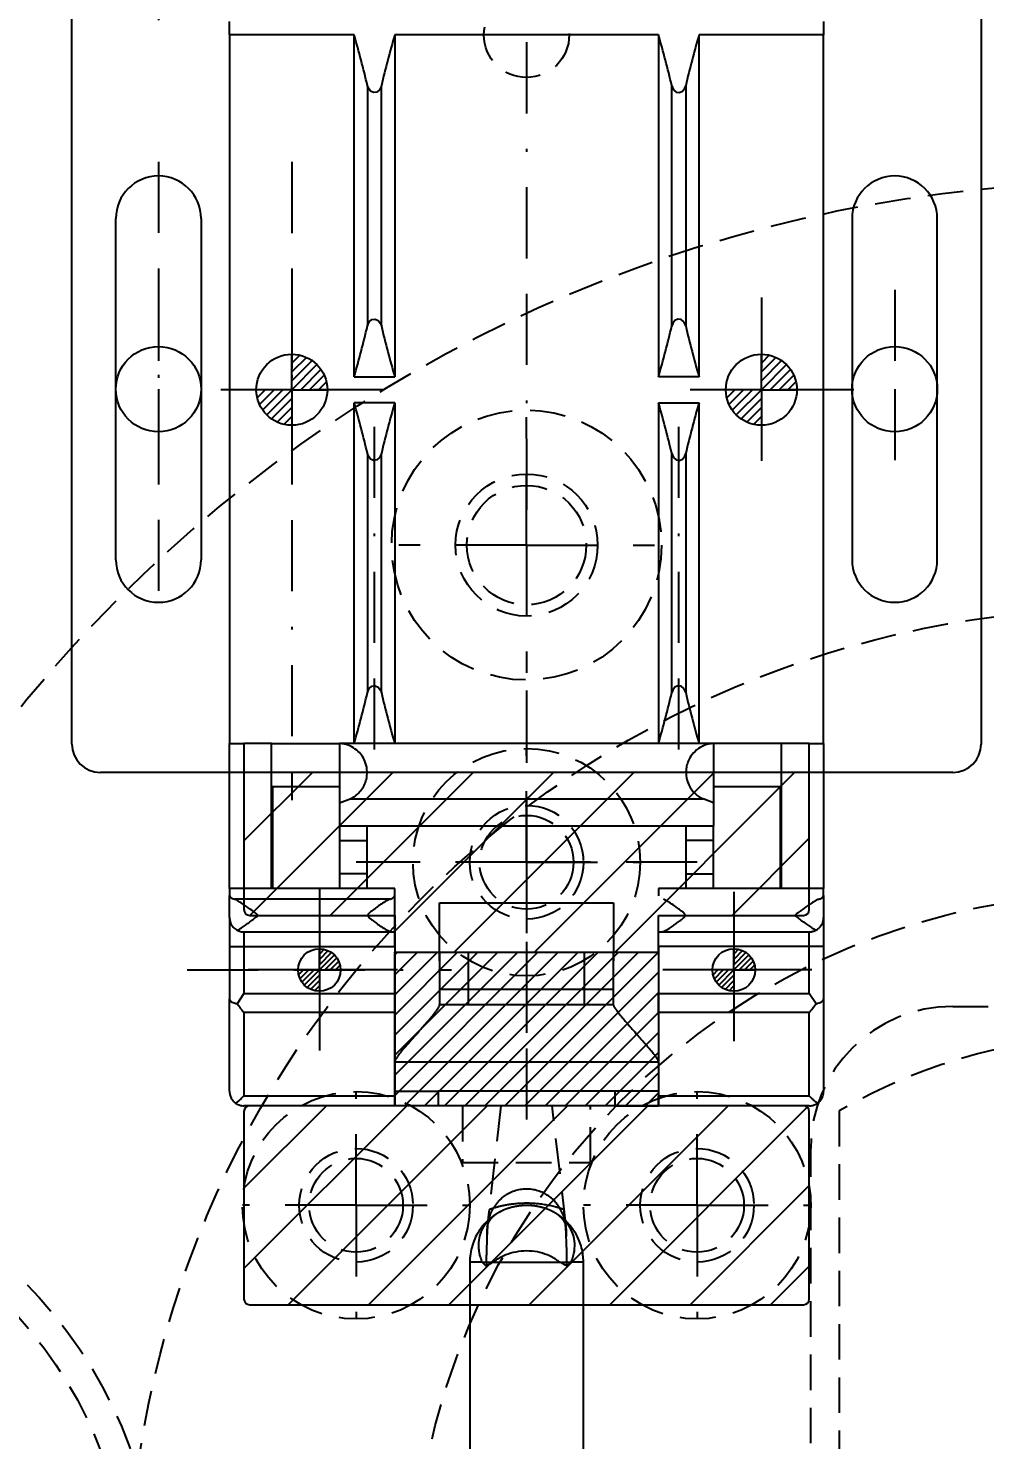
# Model space of a CAD drawing. Extents: x -430 to 437, y -440 to 538.
# Drawn here: x 177.79 to 211.46, y -184.85 to -135.19 of the extents above; entities that cross this region are included whole.
import ezdxf

# ---------------------------------------------------------------- set-up
doc = ezdxf.new("R2010")
doc.units = 0
doc.linetypes.add('BORDER', pattern=[8.75, 2.5, -1.25, 2.5, -1.25, 0, -1.25])
doc.linetypes.add('HIDDEN', pattern=[1.875, 1.25, -0.625])
for name, color, linetype in [('1', 7, 'CONTINUOUS'), ('100', 7, 'CONTINUOUS'), ('2', 7, 'CONTINUOUS')]:
    doc.layers.add(name, color=color, linetype=linetype)
doc.styles.add('EXCESS_STANDARD', font='txt', dxfattribs={"height": 0.2, "bigfont": 'BIGFONT'})
doc.dimstyles.new('ISO-25', dxfattribs={"dimtxt": 4, "dimasz": 2.4, "dimexe": 0.18, "dimexo": 0.3, "dimgap": 0.2, "dimtad": 1, "dimtih": 1, "dimtoh": 1, "dimzin": 12, "dimcen": 0.09, "dimazin": 3, "dimtfac": 0.5, "dimtofl": 0, "dimtmove": 0, "dimatfit": 3})

# ---------------------------------------------------------------- blocks, each defined once
blk = doc.blocks.new('*D45')
at = {"layer": '1', "color": 50, "linetype": 'CONTINUOUS'}
for p, q in [((45.472, -28.002), (46.072, -25.602)), ((181.032, -25.602), (45.572, -25.602)), ((46.072, -25.602), (46.672, -28.002)), ((46.072, -190.602), (46.072, -25.602)), ((46.072, -190.602), (45.472, -188.202)), ((46.672, -188.202), (46.072, -190.602)), ((64.032, -190.602), (45.572, -190.602))]:
    blk.add_line(p, q, dxfattribs=at)
at = {"layer": '1', "color": 7, "linetype": 'CONTINUOUS', "style": 'EXCESS_STANDARD', "width": 0.8}
blk.add_text('165', height=4, rotation=90, dxfattribs=at).set_placement((45.872, -112.902))

msp = doc.modelspace()

# ---------------------------------------------------------------- linework, layer by layer
at = {"layer": '1', "color": 71, "linetype": 'CONTINUOUS'}
for p, q in [((179.3318, -160.3718), (179.3318, -107.0058)), ((211.3318, -107.0058), (211.3318, -160.3718)), ((210.3318, -161.3718), (180.3318, -161.3718))]:
    msp.add_line(p, q, dxfattribs=at)
at = {"layer": '1', "color": 141, "linetype": 'BORDER'}
for p, q in [((195.3318, -131.9338), (195.3318, -174.5918)), ((182.3768, -132.4038), (182.3768, -135.9038)), ((182.3768, -139.8867), (182.3768, -155.8867)), ((187.0698, -139.8933), (187.0698, -162.3511)), ((182.3768, -144.3867), (182.3768, -147.8867)), ((208.2868, -144.3867), (208.2868, -147.8867)), ((187.0698, -144.6578), (187.0698, -147.9078)), ((203.5938, -144.6578), (203.5938, -147.9078)), ((182.3768, -147.8867), (182.3768, -151.3867)), ((187.0698, -147.9078), (183.8198, -147.9078)), ((190.3198, -147.9078), (187.0698, -147.9078)), ((187.0698, -147.9078), (187.0698, -151.1578)), ((203.5938, -147.9078), (200.3438, -147.9078)), ((206.8438, -147.9078), (203.5938, -147.9078)), ((203.5938, -147.9078), (203.5938, -151.1578)), ((208.2868, -147.8867), (208.2868, -151.3867)), ((195.3318, -158.5325), (195.3318, -164.5325)), ((195.3318, -164.5325), (189.3318, -164.5325)), ((201.3318, -164.5325), (195.3318, -164.5325)), ((195.3318, -164.5325), (195.3318, -170.5325)), ((188.0388, -165.4918), (188.0388, -171.1545)), ((188.0388, -165.5732), (188.0388, -168.3232)), ((202.6248, -165.5732), (202.6248, -168.3232)), ((183.3868, -168.3232), (192.6908, -168.3232)), ((188.0388, -168.3232), (185.2888, -168.3232)), ((190.7888, -168.3232), (188.0388, -168.3232)), ((188.0388, -168.3232), (188.0388, -171.0732)), ((202.6248, -168.3232), (199.8748, -168.3232)), ((205.3748, -168.3232), (202.6248, -168.3232)), ((202.6248, -168.3232), (202.6248, -171.0732))]:
    msp.add_line(p, q, dxfattribs=at)
at = {"layer": '1', "color": 7, "linetype": 'CONTINUOUS'}
for p, q in [((184.8768, -135.4215), (184.8768, -134.9538)), ((205.7868, -134.9538), (205.7868, -135.4215)), ((189.2628, -135.4215), (184.8768, -135.4215)), ((184.8768, -135.4215), (184.8768, -160.3518)), ((199.9728, -135.4215), (190.6908, -135.4215)), ((205.7868, -135.4215), (201.4008, -135.4215)), ((205.7868, -160.3518), (205.7868, -135.4215)), ((184.8768, -165.4518), (184.8768, -160.3518)), ((184.8768, -160.3518), (185.3868, -160.3518)), ((185.3868, -160.3518), (185.3868, -165.4518)), ((186.3558, -160.3518), (185.3868, -160.3518)), ((186.3558, -165.4518), (186.3558, -160.3518)), ((186.3558, -160.3524), (188.7528, -160.3524)), ((201.9108, -160.3518), (188.7528, -160.3518)), ((188.7528, -160.3531), (188.7528, -162.4473)), ((204.3078, -160.3524), (201.9108, -160.3524)), ((201.9108, -160.3531), (201.9108, -162.4473)), ((204.3078, -165.4518), (204.3078, -160.3518)), ((205.2768, -160.3518), (204.3078, -160.3518)), ((205.2768, -165.4518), (205.2768, -160.3518)), ((205.2768, -160.3518), (205.7868, -160.3518)), ((205.7868, -160.3518), (205.7868, -165.4518)), ((188.7528, -161.8818), (186.3558, -161.8818)), ((186.4068, -165.4518), (186.4068, -161.8818)), ((204.3078, -161.8818), (201.9108, -161.8818)), ((204.2568, -161.8818), (204.2568, -165.4518)), ((188.7528, -162.4473), (189.1215, -162.3015)), ((189.1215, -162.3015), (201.5421, -162.3015)), ((201.9108, -162.4473), (201.5421, -162.3015)), ((188.7528, -162.4473), (188.7528, -163.2588)), ((201.9108, -162.4473), (201.9108, -163.2588)), ((201.9108, -163.2588), (188.7528, -163.2588)), ((188.7528, -163.2588), (188.7528, -165.4518)), ((189.7218, -165.4518), (189.7218, -163.2588)), ((200.9418, -163.2588), (200.9418, -165.4518)), ((201.9108, -165.4518), (201.9108, -163.2588)), ((185.3868, -165.4518), (184.8768, -165.4518)), ((184.8768, -165.4518), (184.8768, -165.697)), ((184.8768, -166.4718), (184.8768, -165.697)), ((190.5159, -165.8351), (185.054, -165.8351)), ((190.6908, -165.4518), (185.3868, -165.4518)), ((190.6908, -165.7085), (190.6908, -165.4518)), ((190.6908, -166.9818), (190.6908, -165.7085)), ((205.2768, -165.4518), (199.9728, -165.4518)), ((199.9728, -165.4518), (199.9728, -165.7085)), ((205.7868, -165.4518), (205.2768, -165.4518)), ((205.7868, -165.697), (205.7868, -165.4518)), ((205.7868, -165.697), (205.7868, -166.4718)), ((192.2718, -168.0018), (192.2718, -165.9618)), ((192.2718, -165.9618), (198.3918, -165.9618)), ((198.3918, -165.9618), (198.3918, -168.0018)), ((184.8768, -166.4718), (184.8768, -167.4918)), ((205.7868, -166.4718), (205.7868, -167.4918)), ((185.3868, -166.9818), (190.5936, -166.9818)), ((185.3868, -166.9818), (185.3868, -167.4918)), ((190.5936, -166.9818), (190.6908, -166.9818)), ((190.6908, -167.4918), (190.6908, -166.9818)), ((199.9728, -167.4918), (199.9728, -166.9818)), ((199.9728, -166.9818), (200.07, -166.9818)), ((200.07, -166.9818), (205.2768, -166.9818)), ((205.2768, -167.4918), (205.2768, -166.9818)), ((184.8768, -167.4918), (185.3868, -167.4918)), ((184.8768, -167.4918), (184.8768, -169.3432)), ((185.3868, -167.4918), (190.6908, -167.4918)), ((185.3868, -167.4918), (185.3868, -169.1545)), ((190.6908, -167.4918), (190.6908, -169.1545)), ((205.2768, -167.4918), (199.9728, -167.4918)), ((199.9728, -167.4918), (199.9728, -169.1545)), ((205.7868, -167.4918), (205.2768, -167.4918)), ((205.2768, -169.1545), (205.2768, -167.4918)), ((205.7868, -167.4918), (205.7868, -169.3432)), ((192.2718, -168.0018), (192.2718, -169.5318)), ((193.2918, -169.5318), (193.2918, -168.0018)), ((197.3718, -169.5318), (197.3718, -168.0018)), ((198.3918, -169.5318), (198.3918, -168.0018)), ((184.8768, -172.5918), (184.8768, -169.3432)), ((185.3868, -169.1545), (185.1406, -169.5084)), ((185.3868, -169.1545), (190.6908, -169.1545)), ((190.6908, -169.1545), (190.6908, -169.8183)), ((199.9728, -169.8183), (199.9728, -169.1545)), ((199.9728, -169.1545), (205.2768, -169.1545)), ((205.523, -169.5084), (205.2768, -169.1545)), ((205.7868, -169.3432), (205.7868, -172.5918)), ((190.6908, -169.8183), (185.3868, -169.8183)), ((185.3868, -169.8183), (185.3868, -172.7456)), ((190.6908, -169.8183), (190.6908, -172.7456)), ((192.2718, -169.5318), (193.2918, -169.5318)), ((192.2718, -169.5523), (192.2718, -169.5318)), ((192.2722, -169.5579), (192.2718, -169.5523)), ((193.2918, -169.5318), (197.3718, -169.5318)), ((197.3718, -169.5318), (198.3918, -169.5318)), ((198.3918, -169.5642), (198.3918, -169.5318)), ((205.2768, -169.8183), (199.9728, -169.8183)), ((199.9728, -169.8183), (199.9728, -172.7456)), ((205.2768, -172.7456), (205.2768, -169.8183)), ((199.9728, -171.5718), (190.6908, -171.5718)), ((185.3868, -172.7456), (190.6908, -172.7456)), ((190.6908, -172.5918), (192.2208, -172.5918)), ((190.6908, -172.7456), (190.6908, -173.1018)), ((192.2208, -172.5918), (192.2208, -173.1018)), ((198.4428, -172.5918), (192.2208, -172.5918)), ((199.9728, -172.5918), (198.4428, -172.5918)), ((198.4428, -172.5918), (198.4428, -173.1018)), ((199.9728, -173.1018), (199.9728, -172.7456)), ((199.9728, -172.7456), (205.2768, -172.7456)), ((190.6908, -173.1018), (185.3868, -173.1018)), ((192.2208, -173.1018), (190.6908, -173.1018)), ((198.4428, -173.1018), (199.9728, -173.1018)), ((205.2768, -173.1018), (199.9728, -173.1018)), ((193.7663, -178.6018), (193.3318, -178.6018)), ((193.3318, -178.6018), (193.3318, -188.6018)), ((194.1755, -178.6018), (196.4881, -178.6018)), ((197.3318, -178.6018), (196.8973, -178.6018)), ((197.3318, -188.6018), (197.3318, -178.6018))]:
    msp.add_line(p, q, dxfattribs=at)
at = {"layer": '1', "color": 254, "linetype": 'CONTINUOUS'}
for p, q in [((180.8768, -153.8867), (180.8768, -141.8867)), ((183.8768, -141.8867), (183.8768, -153.8867)), ((206.7868, -141.8867), (206.7868, -153.8867)), ((209.7868, -153.8867), (209.7868, -141.8867))]:
    msp.add_line(p, q, dxfattribs=at)
at = {"layer": '1', "color": 121, "linetype": 'CONTINUOUS'}
for p, q in [((187.0698, -147.9078), (187.0698, -146.6578)), ((187.3504, -146.6897), (187.0698, -146.9703)), ((187.5841, -146.7685), (187.0698, -147.2828)), ((187.7835, -146.8816), (187.0698, -147.5953)), ((203.5938, -147.9078), (203.5938, -146.6578)), ((203.8744, -146.6897), (203.5938, -146.9703)), ((204.1081, -146.7685), (203.5938, -147.2828)), ((204.3075, -146.8816), (203.5938, -147.5953)), ((187.9537, -147.0239), (187.0698, -147.9078)), ((188.096, -147.1941), (187.3823, -147.9078)), ((188.2091, -147.3935), (187.6948, -147.9078)), ((204.4777, -147.0239), (203.5938, -147.9078)), ((204.62, -147.1941), (203.9063, -147.9078)), ((204.7331, -147.3935), (204.2188, -147.9078)), ((187.0698, -147.9078), (185.8198, -147.9078)), ((185.8517, -148.1884), (186.1323, -147.9078)), ((185.9305, -148.4221), (186.4448, -147.9078)), ((186.0436, -148.6215), (186.7573, -147.9078)), ((186.1859, -148.7917), (187.0698, -147.9078)), ((187.0698, -147.9078), (188.3198, -147.9078)), ((187.0698, -147.9078), (187.0698, -149.1578)), ((188.2879, -147.6272), (188.0073, -147.9078)), ((203.5938, -147.9078), (202.3438, -147.9078)), ((202.3757, -148.1884), (202.6563, -147.9078)), ((202.4545, -148.4221), (202.9688, -147.9078)), ((202.5676, -148.6215), (203.2813, -147.9078)), ((202.7099, -148.7917), (203.5938, -147.9078)), ((203.5938, -147.9078), (204.8438, -147.9078)), ((203.5938, -147.9078), (203.5938, -149.1578)), ((204.8119, -147.6272), (204.5313, -147.9078)), ((186.3561, -148.934), (187.0698, -148.2203)), ((202.8801, -148.934), (203.5938, -148.2203)), ((186.5555, -149.0471), (187.0698, -148.5328)), ((186.7892, -149.1259), (187.0698, -148.8453)), ((203.0795, -149.0471), (203.5938, -148.5328)), ((203.3132, -149.1259), (203.5938, -148.8453)), ((186.3558, -160.3518), (186.3558, -160.3524)), ((188.7528, -160.3524), (188.7528, -160.3531)), ((201.9108, -160.3524), (201.9108, -160.3518)), ((201.9108, -160.3531), (201.9108, -160.3531)), ((204.3078, -160.3518), (204.3078, -160.3524)), ((190.5159, -165.8351), (190.5159, -165.8351)), ((192.2718, -169.5523), (192.2718, -169.5523)), ((198.3918, -169.5642), (198.3918, -169.5642))]:
    msp.add_line(p, q, dxfattribs=at)
at = {"layer": '1', "color": 213, "linetype": 'CONTINUOUS'}
for p, q in [((189.2628, -147.4506), (190.6908, -147.4506)), ((201.4008, -147.4506), (199.9728, -147.4506)), ((190.6908, -148.3651), (189.2628, -148.3651)), ((199.9728, -148.3651), (201.4008, -148.3651))]:
    msp.add_line(p, q, dxfattribs=at)
at = {"layer": '1', "color": 30, "linetype": 'CONTINUOUS'}
for p, q in [((188.7528, -163.7688), (189.7218, -163.7688)), ((201.9108, -163.7688), (200.9418, -163.7688)), ((189.7218, -164.9418), (188.7528, -164.9418)), ((200.9418, -164.9418), (201.9108, -164.9418)), ((188.0388, -168.3232), (188.0388, -167.5732)), ((188.2072, -167.5923), (188.0388, -167.7607)), ((188.3474, -167.6396), (188.0388, -167.9482)), ((188.4671, -167.7074), (188.0388, -168.1357)), ((188.5692, -167.7928), (188.0388, -168.3232)), ((202.6248, -168.3232), (202.6248, -167.5732)), ((202.7932, -167.5923), (202.6248, -167.7607)), ((202.9334, -167.6396), (202.6248, -167.9482)), ((203.0531, -167.7074), (202.6248, -168.1357)), ((203.1552, -167.7928), (202.6248, -168.3232)), ((188.0388, -168.3232), (187.2888, -168.3232)), ((187.308, -168.4915), (187.4763, -168.3232)), ((187.3552, -168.6318), (187.6638, -168.3232)), ((187.4231, -168.7514), (187.8513, -168.3232)), ((187.5085, -168.8535), (188.0388, -168.3232)), ((188.0388, -168.3232), (188.7888, -168.3232)), ((188.0388, -168.3232), (188.0388, -169.0732)), ((188.6546, -167.8949), (188.2263, -168.3232)), ((188.7224, -168.0146), (188.4138, -168.3232)), ((188.7697, -168.1548), (188.6013, -168.3232)), ((202.6248, -168.3232), (201.8748, -168.3232)), ((201.894, -168.4915), (202.0623, -168.3232)), ((201.9412, -168.6318), (202.2498, -168.3232)), ((202.0091, -168.7514), (202.4373, -168.3232)), ((202.0945, -168.8535), (202.6248, -168.3232)), ((202.6248, -168.3232), (203.3748, -168.3232)), ((202.6248, -168.3232), (202.6248, -169.0732)), ((203.2406, -167.8949), (202.8123, -168.3232)), ((203.3084, -168.0146), (202.9998, -168.3232)), ((203.3557, -168.1548), (203.1873, -168.3232)), ((187.6106, -168.9389), (188.0388, -168.5107)), ((187.7302, -169.0068), (188.0388, -168.6982)), ((202.1966, -168.9389), (202.6248, -168.5107)), ((202.3162, -169.0068), (202.6248, -168.6982)), ((187.8705, -169.054), (188.0388, -168.8857)), ((202.4565, -169.054), (202.6248, -168.8857))]:
    msp.add_line(p, q, dxfattribs=at)
at = {"layer": '1', "color": 7, "linetype": 'HIDDEN'}
for p, q in [((210.3318, -169.6018), (222.3318, -169.6018)), ((194.4294, -173.1016), (193.9417, -177.3604)), ((196.7219, -177.3603), (196.2344, -173.103)), ((205.3318, -190.6018), (205.3318, -174.6018)), ((193.9685, -177.1947), (193.9421, -177.3574)), ((194.3938, -176.8358), (194.4045, -176.8301)), ((194.4106, -176.8267), (194.4009, -176.8317)), ((194.4045, -176.8301), (194.411, -176.8267)), ((196.2474, -176.8234), (196.2501, -176.8248)), ((196.2501, -176.8248), (196.2503, -176.8249)), ((196.2516, -176.8256), (196.2501, -176.8248)), ((196.2536, -176.8269), (196.2515, -176.8258)), ((196.2542, -176.827), (196.2516, -176.8256)), ((196.3161, -176.8608), (196.2536, -176.8269)), ((196.3167, -176.8611), (196.2542, -176.827)), ((193.9412, -177.3648), (193.9319, -177.4789)), ((193.9415, -177.3619), (193.9412, -177.3648)), ((193.9415, -177.362), (193.9421, -177.357)), ((193.9417, -177.3603), (193.9415, -177.3619)), ((193.9421, -177.3574), (193.9417, -177.3603)), ((193.9421, -177.357), (193.943, -177.3503)), ((196.7178, -177.3328), (196.7217, -177.3585)), ((196.7219, -177.3603), (196.7216, -177.3573)), ((196.7217, -177.3585), (196.722, -177.361)), ((196.7221, -177.3618), (196.7219, -177.3603)), ((196.722, -177.361), (196.7219, -177.3603)), ((196.7221, -177.3619), (196.722, -177.361)), ((196.7224, -177.3648), (196.7221, -177.3618)), ((196.7317, -177.4789), (196.7224, -177.3648)), ((193.7688, -178.6018), (194.1721, -178.6018)), ((196.4881, -178.6018), (196.4881, -178.6018)), ((196.4915, -178.6018), (196.8949, -178.6018))]:
    msp.add_line(p, q, dxfattribs=at)
at = {"layer": '1', "color": 150, "linetype": 'CONTINUOUS'}
for p, q in [((185.3868, -178.8294), (191.1143, -173.1018)), ((185.3868, -176.0009), (188.2859, -173.1018)), ((186.9428, -180.1018), (193.9428, -173.1018)), ((189.7712, -180.1018), (196.7712, -173.1018)), ((192.5996, -180.1018), (199.5996, -173.1018)), ((195.428, -180.1018), (202.428, -173.1018)), ((198.2565, -180.1018), (205.2077, -173.1506)), ((201.0849, -180.1018), (205.2768, -175.9099)), ((203.9133, -180.1018), (205.2768, -178.7383))]:
    msp.add_line(p, q, dxfattribs=at)
at = {"layer": '1', "color": 91, "linetype": 'CONTINUOUS'}
for p, q in [((185.3868, -173.3018), (185.3868, -179.9018)), ((205.0768, -173.1018), (185.5868, -173.1018)), ((205.2768, -179.9018), (205.2768, -173.3018)), ((185.5868, -180.1018), (205.0768, -180.1018))]:
    msp.add_line(p, q, dxfattribs=at)
at = {"layer": '1', "color": 213, "linetype": 'HIDDEN'}
for p, q in [((193.0818, -173.1018), (193.0818, -175.1018)), ((197.5818, -175.1018), (197.5818, -173.1018)), ((193.0818, -175.1018), (197.5818, -175.1018))]:
    msp.add_line(p, q, dxfattribs=at)
at = {"layer": '1', "color": 141, "linetype": 'HIDDEN'}
msp.add_line((206.3318, -173.2813), (206.3318, -207.9223), dxfattribs=at)
at = {"layer": '1', "color": 7, "linetype": 'HIDDEN'}
for centre, radius in [((195.3318, -135.4215), 1.5), ((216.3318, -190.6018), 25), ((166.3318, -190.6018), 16), ((166.3318, -190.6018), 15)]:
    msp.add_circle(centre, radius, dxfattribs=at)
at = {"layer": '1', "color": 141, "linetype": 'HIDDEN'}
for radius in [50, 35]:
    msp.add_circle((216.3318, -190.6018), radius, dxfattribs=at)
at = {"layer": '1', "color": 254, "linetype": 'CONTINUOUS'}
for centre in [(182.3768, -147.8867), (208.2868, -147.8867)]:
    msp.add_circle(centre, 1.5, dxfattribs=at)
at = {"layer": '1', "color": 121, "linetype": 'CONTINUOUS'}
for centre in [(187.0698, -147.9078), (203.5938, -147.9078)]:
    msp.add_circle(centre, 1.25, dxfattribs=at)
at = {"layer": '1', "color": 121, "linetype": 'HIDDEN'}
msp.add_circle((195.3318, -153.3718), 4.75, dxfattribs=at)
at = {"layer": '1', "color": 21, "linetype": 'HIDDEN'}
for centre in [(195.3318, -164.5325), (189.3318, -176.6018), (201.3318, -176.6018)]:
    msp.add_circle(centre, 4, dxfattribs=at)
at = {"layer": '1', "color": 30, "linetype": 'CONTINUOUS'}
for centre in [(188.0388, -168.3232), (202.6248, -168.3232)]:
    msp.add_circle(centre, 0.75, dxfattribs=at)
at = {"layer": '1', "color": 7, "linetype": 'CONTINUOUS'}
msp.add_circle((216.3318, -190.6018), 6.5, dxfattribs=at)
at = {"layer": '1', "color": 254, "linetype": 'CONTINUOUS'}
for centre, start, end in [((182.3768, -141.8867), 0, 180), ((208.2868, -141.8867), 0, 180), ((182.3768, -153.8867), 180, 0), ((208.2868, -153.8867), 180, 0)]:
    msp.add_arc(centre, 1.5, start, end, dxfattribs=at)
at = {"layer": '1', "color": 71, "linetype": 'CONTINUOUS'}
for centre, start, end in [((180.3318, -160.3718), 180, 270), ((210.3318, -160.3718), 270, 0)]:
    msp.add_arc(centre, 1, start, end, dxfattribs=at)
at = {"layer": '1', "color": 7, "linetype": 'CONTINUOUS'}
for centre, radius, start, end in [((188.5026, -163.6527), 3.3091, 84.53311, 85.66389), ((188.7392, -161.1805), 0.8256, 82.26946, 84.53311), ((188.7222, -161.3058), 0.9521, 65.68648, 82.26894), ((201.9512, -161.3419), 0.9897, 109.07073, 121.01349), ((201.9441, -161.3215), 0.9681, 96.9931, 109.07073), ((201.9286, -161.1956), 0.8412, 95.06562, 96.99302), ((202.152, -163.7158), 3.3714, 94.10304, 95.06562), ((188.6714, -161.4183), 1.0754, 50.08951, 65.68648), ((188.7199, -161.3603), 0.9998, 36.36088, 50.08958), ((188.7375, -161.3473), 0.978, 22.47989, 36.36088), ((201.9247, -161.3479), 0.9774, 137.39755, 154.53536), ((201.9919, -161.4096), 1.0687, 121.01346, 137.39755), ((188.6608, -161.3791), 1.061, 6.23889, 22.47992), ((188.7095, -161.3737), 1.012, 349.60867, 6.23889), ((201.9674, -161.3717), 1.0256, 175.95519, 190.59046), ((201.9789, -161.3725), 1.0371, 165.25923, 175.95543), ((201.9735, -161.3711), 1.0315, 154.53513, 165.25923), ((188.6695, -161.359), 1.0548, 324.26517, 336.83614), ((188.6998, -161.372), 1.0218, 336.83614, 349.60866), ((201.9545, -161.3742), 1.0125, 190.59046, 205.31627), ((201.9826, -161.3609), 1.0435, 205.31639, 223.21124), ((187.6524, -159.2332), 3.4019, 295.58476, 296.60195), ((188.7957, -161.516), 0.8488, 296.60195, 298.63855), ((188.739, -161.4123), 0.967, 298.63842, 311.49313), ((188.7311, -161.4033), 0.9789, 311.49313, 324.2653), ((201.9284, -161.4117), 0.9692, 223.21124, 241.78508), ((201.8687, -161.523), 0.843, 241.78441, 243.60329), ((202.9957, -159.2524), 3.3778, 243.60329, 244.51175), ((185.0841, -165.6776), 0.2081, 185.3666, 188.92587), ((184.9283, -165.702), 0.0504, 188.92587, 196.17058), ((184.9469, -165.6967), 0.0698, 196.1548, 222.94346), ((185.0628, -165.5887), 0.2282, 222.94346, 237.67026), ((185.1368, -165.4719), 0.3665, 237.67096, 244.68274), ((185.4858, -164.734), 1.1828, 244.68274, 248.58552), ((184.7709, -166.5739), 0.7912, 60.95576, 69.03213), ((190.8692, -166.7037), 0.9376, 112.13353, 119.71754), ((189.7545, -163.7868), 2.1853, 290.39097, 291.32676), ((190.3508, -165.3139), 0.5459, 291.32676, 293.19837), ((190.3628, -165.3421), 0.5152, 293.19917, 298.65584), ((190.474, -165.5455), 0.2835, 298.65584, 306.01548), ((190.5174, -165.6052), 0.2096, 306.0138, 316.22457), ((190.6092, -165.6932), 0.0824, 316.22457, 332.53752), ((190.6251, -165.7014), 0.0646, 332.53642, 339.65668), ((190.4359, -165.6313), 0.2664, 339.65668, 343.16059), ((199.7696, -166.7717), 1.0102, 65.35444, 68.0195), ((199.8875, -166.5149), 0.7276, 62.21728, 65.35444), ((199.3706, -167.4959), 1.8365, 57.76629, 62.21744), ((205.8852, -166.5695), 0.7839, 114.73412, 118.40587), ((205.9796, -166.7744), 1.0095, 111.49828, 114.73412), ((204.8542, -163.7991), 2.1717, 290.35624, 291.37915), ((205.4482, -165.3164), 0.5423, 291.37915, 293.42574), ((205.4661, -165.3577), 0.4973, 293.4248, 299.51351), ((205.5853, -165.5682), 0.2553, 299.51351, 308.01338), ((205.6327, -165.6289), 0.1783, 308.01306, 320.34242), ((205.7162, -165.6981), 0.0699, 320.34242, 340.09003), ((205.7302, -165.7032), 0.055, 340.10454, 348.79391), ((205.559, -165.6693), 0.2295, 348.79391, 353.04662), ((183.8278, -168.2723), 2.7338, 56.6136, 60.95576), ((182.8919, -169.6923), 4.4345, 54.39679, 56.61341), ((177.1448, -177.7189), 14.3065, 53.16259, 54.39679), ((169.4127, -188.0408), 27.2032, 53.00934, 53.1629), ((119.9536, -253.6975), 109.4042, 52.932984, 53.009344), ((189.7932, -166.4082), 0.0604, 142.95696, 164.00513), ((189.9762, -166.5463), 0.2895, 133.39203, 142.95696), ((190.4578, -167.0557), 0.9906, 128.49458, 133.39167), ((193.1924, -170.4943), 5.384, 126.39502, 128.49458), ((194.9785, -172.9173), 8.3941, 125.34693, 126.39536), ((192.5532, -169.4978), 4.2019, 123.86619, 125.34693), ((191.9572, -168.6098), 3.1325, 119.71754, 123.86603), ((197.961, -169.7314), 4.4792, 54.91795, 57.76629), ((196.4479, -171.8858), 7.1119, 53.64114, 54.91779), ((197.8883, -169.9291), 4.6822, 52.0691, 53.64114), ((199.4469, -167.9292), 2.1467, 49.15693, 52.0697), ((200.4361, -166.785), 0.6342, 43.79894, 49.15693), ((200.6942, -166.5374), 0.2766, 33.18139, 43.79896), ((228.281, -197.5553), 39.0325, 126.46113, 127.04374), ((209.2788, -171.8389), 7.0573, 125.09089, 126.46113), ((207.7192, -169.6189), 4.3442, 122.38722, 125.091), ((206.4657, -167.6428), 2.0041, 118.40621, 122.38722), ((185.4997, -166.4612), 0.6229, 180.97446, 187.71816), ((185.3531, -166.4811), 0.475, 187.71816, 195.45308), ((185.3915, -166.4705), 0.5149, 195.4543, 216.40512), ((185.3772, -166.481), 0.4971, 216.40512, 237.96152), ((184.301, -165.293), 1.837, 299.29425, 302.83058), ((183.0804, -163.4014), 4.0882, 302.83058, 305.20064), ((180.9666, -160.4051), 7.7551, 305.20116, 306.61163), ((167.0904, -141.7286), 31.0223, 306.61163, 307.31696), ((189.7668, -166.4006), 0.0328, 164.00778, 187.54844), ((189.776, -166.3994), 0.0421, 187.54844, 208.35029), ((189.8244, -166.3733), 0.0971, 208.34615, 218.66259), ((189.9684, -166.258), 0.2816, 218.66259, 224.71728), ((190.1256, -166.1024), 0.5028, 224.71733, 229.87583), ((191.9433, -163.9457), 3.3233, 229.87583, 231.88237), ((192.7018, -162.979), 4.5521, 231.88213, 233.73781), ((194.8581, -160.0395), 8.1976, 233.73781, 235.12154), ((192.3083, -163.6974), 3.7388, 235.12154, 238.41662), ((198.5277, -163.9574), 3.4271, 301.30121, 304.30726), ((197.1116, -161.8821), 5.9394, 304.30755, 305.718), ((196.0233, -160.3685), 7.8037, 305.718, 306.95031), ((198.6373, -163.8436), 3.4552, 306.95033, 309.10234), ((200.1249, -165.674), 1.0966, 309.10234, 312.92504), ((200.4781, -166.0537), 0.578, 312.92337, 317.72287), ((200.7815, -166.3296), 0.1679, 317.72287, 326.63644), ((200.8583, -166.3802), 0.0759, 326.63931, 337.68744), ((200.9031, -166.4008), 0.027, 358.72664, 33.18139), ((200.909, -166.401), 0.0211, 337.68744, 358.71818), ((209.1478, -160.8661), 7.0585, 231.63494, 232.78998), ((209.644, -160.2126), 7.879, 232.78998, 233.8833), ((213.3691, -155.1073), 14.1988, 233.88356, 235.32798), ((206.7818, -164.6305), 2.6194, 235.32798, 238.69162), ((206.3004, -165.4219), 1.693, 238.69049, 239.91697), ((205.3157, -166.5097), 0.4571, 304.94613, 318.38195), ((205.2982, -166.4942), 0.4804, 318.38195, 331.48681), ((205.2063, -166.4443), 0.585, 331.48696, 340.63742), ((205.2743, -166.4682), 0.513, 340.63742, 350.40999), ((205.3877, -166.4874), 0.3979, 350.41239, 355.28096), ((204.974, -166.4532), 0.8131, 355.28096, 358.68732), ((185.3283, -166.5591), 0.4049, 237.96141, 239.89208), ((185.9411, -165.5023), 1.6266, 239.89208, 240.8544), ((181.7233, -160.5794), 7.2094, 298.36956, 298.67677), ((185.8523, -165.4835), 1.6021, 243.95769, 245.25878), ((185.3487, -166.5762), 0.3989, 245.25878, 247.86851), ((184.3234, -165.333), 1.7912, 298.67677, 299.29497), ((185.3801, -166.4991), 0.4822, 247.86563, 256.42083), ((185.3812, -166.4946), 0.4868, 256.42083, 265.29176), ((185.3746, -166.5755), 0.4056, 265.29136, 267.43713), ((185.4291, -165.3576), 1.6248, 267.43713, 268.50985), ((190.9439, -165.9167), 1.1335, 238.41662, 244.40465), ((190.7711, -166.2775), 0.7335, 244.40515, 250.30206), ((190.6039, -166.7443), 0.2377, 250.30206, 260.67303), ((190.5915, -166.8198), 0.1612, 260.67358, 264.02666), ((190.6422, -166.3353), 0.6484, 264.02666, 265.70001), ((200.0174, -166.3145), 0.6694, 274.50927, 276.21155), ((200.0718, -166.8147), 0.1662, 276.21155, 279.62758), ((200.0585, -166.7361), 0.2459, 279.6304, 290.16946), ((199.8753, -166.2375), 0.7771, 290.16946, 296.095), ((199.7148, -165.9098), 1.1421, 296.09441, 301.30121), ((205.2551, -166.1469), 0.8352, 271.49062, 275.28823), ((205.2944, -166.5711), 0.4092, 275.28823, 280.71678), ((205.2681, -166.4322), 0.5505, 280.71763, 286.12143), ((205.2969, -166.532), 0.4466, 286.12143, 292.13192), ((208.8526, -161.0162), 6.7846, 239.91697, 240.52935), ((205.3148, -166.5759), 0.3993, 292.13359, 294.7403), ((204.8117, -165.4843), 1.6012, 294.7403, 296.04254), ((204.6828, -165.475), 1.6699, 299.88067, 301.56667), ((205.3393, -166.5436), 0.4157, 301.56667, 304.94588), ((184.9746, -169.3379), 0.098, 183.10228, 196.21707), ((205.6952, -169.3383), 0.0918, 343.2976, 356.92744), ((184.962, -169.3416), 0.0847, 196.21707, 210.34713), ((184.9891, -169.3257), 0.1162, 210.34604, 227.08337), ((185.0637, -169.2454), 0.2258, 227.08337, 239.08045), ((185.1678, -169.0716), 0.4284, 239.07907, 247.66153), ((185.2628, -168.8405), 0.6783, 247.66153, 254.48524), ((185.2458, -168.9018), 0.6147, 254.48564, 256.3793), ((185.6812, -167.1048), 2.4637, 256.3793, 257.32496), ((188.1158, -167.4574), 3.6136, 214.58181, 215.90512), ((186.7067, -168.4776), 1.8739, 215.90512, 217.74402), ((187.212, -168.0864), 2.513, 217.74382, 219.91609), ((190.5288, -165.3115), 6.8375, 219.91609, 221.2334), ((189.2134, -167.5666), 3.668, 321.32171, 323.3739), ((190.4622, -168.4949), 2.1119, 323.37396, 325.82752), ((191.1848, -168.9855), 1.2385, 325.82752, 329.03413), ((191.9484, -169.4437), 0.3479, 329.0339, 334.08533), ((192.1704, -169.5516), 0.1012, 334.08533, 343.46272), ((192.173, -169.5523), 0.0985, 343.4619, 347.89808), ((191.8758, -169.4886), 0.4024, 347.89808, 350.09148), ((198.5723, -169.5267), 0.1843, 191.74216, 198.30193), ((198.5429, -169.5365), 0.1533, 198.30193, 205.49504), ((198.7822, -169.4224), 0.4185, 205.4946, 212.4662), ((199.7015, -168.8374), 1.5081, 212.4662, 216.13677), ((200.7649, -168.0609), 2.8248, 216.13703, 218.73543), ((205.9614, -163.8925), 9.4866, 218.73543, 220.15332), ((199.4193, -164.6914), 7.7843, 318.80499, 319.86246), ((203.3918, -168.041), 2.5881, 319.86246, 321.69669), ((203.8691, -168.418), 1.9799, 321.69754, 323.77495), ((202.5073, -167.4204), 3.668, 323.77495, 325.30217), ((204.9136, -166.7241), 2.8503, 282.34658, 283.16225), ((205.4006, -168.8067), 0.7114, 283.16225, 284.79586), ((205.4197, -168.8789), 0.6368, 284.79626, 292.5186), ((205.5464, -169.1847), 0.3057, 292.5186, 303.67283), ((205.5569, -169.2004), 0.2868, 303.67249, 313.54731), ((205.6698, -169.3192), 0.123, 313.54731, 328.65028), ((205.7069, -169.3418), 0.0795, 328.65376, 343.2976), ((134.546, -120.3934), 75.8782, 318.620829, 319.002322), ((180.5788, -160.4058), 14.8863, 319.00232, 319.86376), ((186.4089, -165.3216), 7.2603, 319.86393, 321.32171), ((208.5064, -161.7453), 12.8163, 220.1535, 221.03299), ((266.8577, -110.9622), 90.1714, 221.032987, 221.36459), ((231.71, -206.0977), 53.6829, 138.53637, 139.20276), ((143.1569, -220.0399), 74.7523, 41.12837, 41.454599), ((194.8486, -174.3917), 5.0604, 140.95656, 142.98486), ((196.9396, -176.0876), 7.7527, 139.20276, 140.95642), ((185.4001, -183.1519), 18.6701, 40.47549, 41.12837), ((190.2554, -179.0087), 12.2874, 39.28784, 40.47541), ((196.7576, -173.689), 3.8863, 37.1768, 39.28784), ((198.2531, -172.5548), 2.0093, 33.43671, 37.17768), ((191.1378, -171.6532), 0.4612, 163.73571, 165.71937), ((190.8043, -171.5559), 0.1138, 159.74089, 163.73571), ((190.8451, -171.571), 0.1573, 150.0537, 159.74187), ((191.6307, -172.0236), 1.0639, 146.33253, 150.0537), ((192.2919, -172.464), 1.8584, 142.98486, 146.33224), ((199.5602, -171.6918), 0.4431, 25.46816, 33.43671), ((199.8214, -171.5673), 0.1537, 18.27642, 25.46305), ((199.7925, -171.5769), 0.1842, 11.7241, 18.27642), ((185.7062, -172.5746), 0.8295, 181.19044, 184.261), ((185.291, -172.6055), 0.4132, 184.261, 188.61438), ((185.3886, -172.5908), 0.5119, 188.61392, 204.18848), ((185.3915, -172.5895), 0.5151, 204.18848, 220.71404), ((184.4123, -171.9133), 1.2806, 314.1741, 316.36166), ((183.4327, -170.9792), 2.6342, 316.36166, 317.8873), ((209.0141, -169.3673), 5.0378, 222.11252, 222.56088), ((206.2265, -171.9271), 1.2532, 222.56088, 223.46189), ((206.4339, -171.7305), 1.539, 223.46148, 227.64934), ((205.2591, -172.5875), 0.5281, 331.92138, 351.33106), ((205.3779, -172.6056), 0.4079, 351.33433, 355.71973), ((204.9659, -172.5748), 0.8211, 355.71973, 358.81169), ((185.3921, -172.589), 0.5158, 220.7137, 224.28179), ((185.3221, -172.6572), 0.4181, 224.28179, 228.25256), ((185.31, -172.6707), 0.4, 228.25203, 231.25204), ((186.0646, -171.7304), 1.6056, 231.25204, 232.74999), ((180.1232, -166.2802), 8.3647, 306.44985, 306.68695), ((185.5708, -172.2896), 0.8633, 236.37997, 240.09991), ((183.8736, -171.3142), 2.0872, 306.68695, 307.16207), ((183.9531, -171.4191), 1.9555, 307.16137, 310.55345), ((185.3431, -172.6856), 0.4066, 240.09991, 245.52454), ((185.3933, -172.5753), 0.5277, 245.52479, 255.43659), ((184.1079, -171.5999), 1.7175, 310.55345, 314.17289), ((185.3816, -172.6203), 0.4812, 255.43659, 265.86096), ((185.376, -172.697), 0.4043, 265.86166, 267.75099), ((185.4238, -171.4803), 1.622, 267.75099, 268.69394), ((205.2579, -172.2688), 0.8333, 271.30473, 274.6328), ((205.2918, -172.6882), 0.4125, 274.6328, 279.36491), ((205.2731, -172.5745), 0.5277, 279.36716, 289.44696), ((206.591, -171.5582), 1.7722, 227.64934, 231.55168), ((205.2895, -172.6209), 0.4785, 289.44696, 300.07626), ((206.5485, -171.6117), 1.7039, 231.55308, 232.7066), ((209.642, -167.55), 6.8095, 232.7066, 233.28395), ((205.3296, -172.6903), 0.3983, 300.07588, 302.43925), ((204.6872, -171.6796), 1.5959, 302.43925, 303.62081), ((204.5854, -171.7071), 1.6325, 307.13487, 308.60502), ((205.3503, -172.6652), 0.4065, 308.60502, 311.55197), ((205.3016, -172.6102), 0.48, 311.55136, 331.92138), ((195.3364, -178.6036), 2.0046, 138.12609, 155.96715), ((194.8673, -178), 1.2282, 141.77173, 150.06441), ((194.9789, -178.2831), 1.5245, 135.55404, 138.1267), ((196.5827, -179.8562), 3.7709, 133.91853, 135.55404), ((194.7463, -177.9047), 1.0741, 140.07335, 141.77189), ((197.2219, -179.9765), 4.3023, 139.2247, 140.07335), ((192.2896, -181.7042), 6.3447, 45.3104, 45.99456), ((193.4337, -179.9798), 4.3105, 39.88997, 40.73629), ((195.914, -177.9067), 1.0779, 38.1988, 39.88997), ((195.6344, -178.3229), 1.5886, 43.94468, 45.3104), ((195.8831, -177.931), 1.1172, 35.21713, 38.19828), ((195.5857, -178.3698), 1.6562, 41.89857, 43.94337), ((195.7196, -178.0464), 1.3173, 32.47115, 35.21713), ((195.3077, -178.6192), 2.0296, 40.05075, 41.89857), ((195.3391, -178.6048), 2.0075, 155.96715, 173.81359), ((194.8612, -178.0062), 1.2254, 158.173, 171.83707), ((194.9164, -178.0283), 1.2848, 150.06441, 158.17271), ((277.8711, -180.7996), 83.9926, 177.906265, 178.197931), ((135.1991, -180.0704), 61.5744, 1.80221, 2.177316), ((195.738, -178.0347), 1.2956, 21.85841, 32.4713), ((195.3169, -178.6115), 2.0177, 29.32805, 40.05078), ((195.8042, -178.0082), 1.2243, 10.93919, 21.85841), ((195.799, -178.0092), 1.2296, 354.92006, 10.93903), ((195.3374, -178.6), 1.9942, 18.5386, 29.32805), ((194.8988, -178.0116), 1.2634, 171.83707, 185.29361), ((195.0497, -177.9976), 1.415, 185.29353, 192.6022), ((208.3167, -178.6113), 14.4038, 178.19793, 178.90236), ((195.297, -180.0636), 1.8509, 100.78708, 112.05879), ((195.3318, -180.2465), 2.0371, 90.00016, 100.78708), ((195.3318, -180.2469), 2.0374, 79.25857, 90), ((195.3665, -180.0639), 1.8512, 67.94105, 79.25857), ((181.3499, -178.6182), 15.4008, 1.05235, 1.80221), ((195.5561, -177.9876), 1.4733, 340.29379, 354.92006), ((195.3007, -178.6123), 2.0329, 10.94008, 18.5388), ((195.4275, -178.5878), 1.9037, 3.08839, 10.94008), ((199.6261, -178.6994), 6.295, 178.45905, 179.11182), ((194.9071, -178.5725), 1.5744, 177.15448, 178.45905), ((194.9747, -178.5759), 1.642, 175.39711, 177.15338), ((195.3525, -178.6063), 2.021, 173.81353, 175.39711), ((195.1279, -177.9801), 1.495, 192.6022, 199.71272), ((194.9672, -178.0377), 1.3243, 199.71245, 201.53052), ((198.6727, -176.5757), 5.3079, 201.53052, 202.43836), ((196.3819, -175.9472), 3.7267, 225.42497, 226.91662), ((197.0833, -175.1972), 4.7536, 226.91662, 228.23754), ((200.51, -178.5039), 6.5962, 179.51878, 180.29683), ((200.0843, -178.506), 6.1705, 180.29759, 180.93184), ((204.4254, -178.5368), 10.5117, 178.90215, 179.51878), ((218.5825, -178.2051), 24.6711, 180.93184, 181.24914), ((196.4131, -182.4946), 4.506, 122.85838, 123.63472), ((194.5786, -179.6544), 1.1249, 121.30341, 122.85838), ((194.5858, -179.6661), 1.1387, 118.87078, 121.30475), ((194.6084, -179.7071), 1.1854, 116.46064, 118.87078), ((194.6132, -179.7167), 1.1962, 114.78513, 116.46154), ((196.1186, -182.977), 4.7873, 113.94694, 114.78513), ((197.058, -182.1577), 4.5775, 128.22543, 129.029), ((194.9338, -179.4608), 1.1444, 126.61882, 128.22543), ((195.1007, -179.6855), 1.4243, 118.96341, 126.61678), ((195.2615, -179.9759), 1.7563, 112.05867, 118.96341), ((195.402, -179.9763), 1.7567, 61.05046, 67.94121), ((195.5628, -179.6857), 1.4246, 53.38336, 61.05046), ((195.7309, -179.4595), 1.1427, 51.77488, 53.38322), ((193.6049, -182.1587), 4.5787, 50.97138, 51.77488), ((194.5447, -182.9779), 4.7882, 65.2152, 66.05307), ((196.0504, -179.7169), 1.1964, 63.53844, 65.2152), ((196.055, -179.7077), 1.1861, 61.15282, 63.53846), ((196.0775, -179.6667), 1.1393, 58.69618, 61.15282), ((196.0846, -179.655), 1.1257, 57.14193, 58.69525), ((194.2489, -182.4971), 4.509, 56.36594, 57.14193), ((172.5634, -178.2128), 24.1889, 358.74417, 359.06775), ((193.5797, -175.1965), 4.7545, 311.76271, 313.08334), ((185.1001, -178.5493), 11.6499, 0.48093, 1.05191), ((190.701, -178.508), 6.0488, 359.06775, 359.71468), ((190.2707, -178.5058), 6.4791, 359.715, 0.48093), ((194.2798, -175.9451), 3.7296, 313.08334, 314.57389), ((191.995, -176.5779), 5.3032, 337.56643, 338.47511), ((195.6976, -178.0382), 1.3231, 338.47511, 340.29493), ((195.7563, -178.57), 1.5744, 1.67139, 3.0863), ((191.0389, -178.7076), 6.2939, 0.96324, 1.67139)]:
    msp.add_arc(centre, radius, start, end, dxfattribs=at)
at = {"layer": '1', "color": 7, "linetype": 'HIDDEN'}
for centre, radius, start, end in [((210.3318, -174.6018), 5, 90, 180), ((195.3439, -177.3986), 1.3719, 124.16801, 136.74782), ((195.3308, -177.3793), 1.3485, 88.54445, 124.168), ((195.3306, -177.3867), 1.3559, 53.01223, 88.54445), ((195.3228, -177.397), 1.3689, 36.20786, 53.01214), ((246.2276, -182.517), 52.53, 173.70227, 173.97973), ((197.8063, -187.8486), 11.7239, 108.33392, 108.8693), ((195.4825, -177.4978), 1.5433, 149.04201, 156.96755), ((195.04, -179.5008), 2.9298, 107.26269, 108.33392), ((195.3909, -177.4428), 1.4364, 136.74782, 149.04197), ((195.231, -180.1154), 3.5733, 102.0766, 107.26255), ((196.9748, -181.9886), 5.7635, 115.65716, 116.41275), ((195.1023, -178.0902), 1.4387, 114.14446, 115.65716), ((195.3325, -180.5895), 4.0582, 97.19495, 102.0766), ((195.2375, -178.3919), 1.7693, 107.6385, 114.14408), ((195.3126, -178.6282), 2.0172, 101.54595, 107.6385), ((195.3334, -180.597), 4.0657, 86.50725, 97.19517), ((195.3312, -178.7192), 2.1102, 91.45418, 101.5461), ((195.3322, -178.758), 2.1489, 81.45743, 91.45418), ((195.339, -180.5057), 3.9743, 75.50676, 86.50725), ((195.3481, -178.6521), 2.0418, 73.90004, 81.45731), ((195.4199, -178.4033), 1.7829, 65.81185, 73.90004), ((195.5598, -178.0917), 1.4414, 64.38677, 65.81128), ((193.6892, -181.9938), 5.7687, 63.67459, 64.38677), ((195.3725, -180.3761), 3.8404, 74.20172, 75.5067), ((195.5846, -179.6263), 3.0611, 72.73752, 74.20172), ((195.1905, -177.4938), 1.5328, 20.33336, 36.20786), ((195.6239, -179.4999), 2.9288, 71.66629, 72.73745), ((192.8586, -187.8449), 11.72, 71.13063, 71.66629), ((163.3776, -180.4577), 33.4768, 5.78654, 6.35062), ((194.4896, -177.4355), 0.5532, 164.55525, 171.14172), ((204.8056, -178.1905), 10.8822, 175.21035, 175.93477), ((194.3699, -177.4024), 0.429, 157.06418, 164.55525), ((206.4992, -178.3324), 12.5818, 174.5348, 175.21035), ((197.227, -180.2174), 4.4671, 136.1571, 136.92737), ((198.2072, -181.8119), 6.3093, 131.63696, 132.22638), ((199.2146, -178.3983), 5.3824, 166.35372, 167.07798), ((207.0413, -178.3843), 13.1263, 173.97973, 174.53473), ((194.4556, -177.4387), 0.5221, 143.96606, 157.0634), ((195.2896, -177.4454), 1.3434, 164.90345, 166.35372), ((195.4803, -177.4968), 1.5408, 156.96755, 164.9039), ((194.8097, -177.8959), 1.1156, 134.61569, 136.1571), ((195.0624, -178.2743), 1.5759, 130.45743, 131.63696), ((194.966, -178.0543), 1.3381, 127.69908, 134.61571), ((194.6786, -177.6009), 0.7978, 133.36879, 143.96606), ((195.2326, -178.4739), 1.8383, 126.24745, 130.45771), ((194.8279, -177.7589), 1.0153, 127.28759, 133.36878), ((195.3783, -178.6726), 2.0846, 122.2938, 126.24745), ((195.2744, -178.4533), 1.8424, 121.80541, 127.69908), ((194.9528, -177.923), 1.2214, 121.7318, 127.28759), ((195.1077, -178.2445), 1.5782, 119.99558, 122.29334), ((194.8871, -177.8167), 1.0965, 119.8485, 121.73159), ((196.0676, -179.9073), 3.4982, 118.45214, 119.99558), ((196.5269, -180.6744), 4.3912, 118.90713, 119.8485), ((195.1929, -178.8036), 2.2435, 59.70386, 61.88088), ((193.1626, -182.2451), 6.2399, 58.98957, 59.64257), ((193.6145, -181.3699), 5.2565, 58.23973, 59.06563), ((195.7355, -177.8748), 1.1678, 56.68503, 59.70386), ((195.7117, -177.911), 1.2111, 47.65768, 56.68386), ((195.575, -178.2318), 1.5573, 57.68176, 58.98957), ((195.6899, -178.0176), 1.3137, 56.58829, 58.23973), ((195.4784, -178.3845), 1.738, 54.92319, 57.68164), ((195.5584, -178.2169), 1.5525, 51.11506, 56.58797), ((195.2288, -178.7399), 2.1723, 52.45567, 54.92319), ((196.0366, -177.5544), 0.7288, 36.00415, 47.65768), ((195.6617, -178.0888), 1.388, 45.32648, 51.11506), ((195.6078, -178.2468), 1.5504, 49.66136, 52.45513), ((194.3093, -179.7758), 3.5563, 47.81669, 49.66136), ((196.1294, -177.487), 0.6141, 27.45795, 36.00464), ((195.1914, -177.4935), 1.5318, 16.05718, 20.33306), ((195.8478, -177.9005), 1.1232, 43.79172, 45.32404), ((193.4172, -180.2306), 4.4903, 43.02476, 43.79172), ((194.7491, -177.6208), 1.9921, 12.30766, 16.05718), ((196.2917, -177.4027), 0.4312, 17.24434, 27.45795), ((185.4469, -178.2212), 11.2946, 4.8148, 5.78654), ((192.0409, -178.1278), 4.7468, 10.78416, 11.31911), ((185.0542, -178.2544), 11.6886, 3.99021, 4.81528), ((196.379, -177.3756), 0.3397, 13.89253, 17.2439), ((195.5406, -177.4612), 1.1842, 9.71255, 10.78416), ((195.5402, -177.4613), 1.1847, 8.15142, 9.71168), ((195.3818, -177.6223), 1.367, 12.2222, 13.89253), ((192.0178, -177.9658), 4.743, 7.37144, 8.15142), ((195.2733, -177.591), 1.344, 178.8771, 180.70322), ((195.2735, -177.591), 1.3442, 180.703, 182.44477), ((199.318, -177.6703), 5.3895, 177.96527, 178.8771), ((199.3125, -177.4186), 5.3869, 182.44477, 183.31501), ((206.5906, -178.2056), 12.6649, 177.03687, 177.84801), ((200.8033, -177.9061), 6.8699, 175.93483, 177.03687), ((189.7748, -177.9251), 6.9565, 2.91983, 3.99021), ((190.7794, -177.8738), 5.9506, 2.40821, 2.91997), ((172.8756, -178.6268), 23.8702, 2.15297, 2.40821), ((191.3482, -177.4185), 5.3898, 356.6859, 357.55567), ((191.3483, -177.6702), 5.3868, 1.12308, 2.0354), ((195.3897, -177.591), 1.3446, 357.55567, 359.29697), ((195.3901, -177.591), 1.3443, 359.29733, 1.12308)]:
    msp.add_arc(centre, radius, start, end, dxfattribs=at)
at = {"layer": '1', "color": 141, "linetype": 'HIDDEN'}
msp.add_arc((216.3318, -190.6018), 20, 60, 120, dxfattribs=at)
at = {"layer": '1', "color": 91, "linetype": 'CONTINUOUS'}
for centre, start, end in [((185.5868, -173.3018), 90, 180), ((205.0768, -173.3018), 0, 90), ((185.5868, -179.9018), 180, 270), ((205.0768, -179.9018), 270, 0)]:
    msp.add_arc(centre, 0.2, start, end, dxfattribs=at)
at = {"layer": '100', "color": 30, "linetype": 'CONTINUOUS'}
for p, q in [((205.2768, -161.3718), (185.3868, -161.3718)), ((185.3868, -161.3718), (185.3868, -166.2004)), ((205.2768, -166.2004), (205.2768, -161.3718)), ((185.5868, -166.4004), (190.6908, -166.4004)), ((190.6908, -166.4004), (190.6908, -167.6931)), ((199.9728, -167.6931), (199.9728, -166.4004)), ((199.9728, -166.4004), (205.0768, -166.4004)), ((190.6908, -167.6931), (199.9728, -167.6931)), ((192.2718, -167.6931), (192.2718, -168.9979)), ((193.2918, -168.9979), (193.2918, -167.6931)), ((197.3718, -168.9979), (197.3718, -167.6931)), ((198.3918, -168.9979), (198.3918, -167.6931)), ((192.2718, -168.9979), (198.3918, -168.9979))]:
    msp.add_line(p, q, dxfattribs=at)
at = {"layer": '100', "color": 11, "linetype": 'CONTINUOUS'}
for p, q in [((185.3868, -163.7792), (187.7941, -161.3718)), ((185.594, -166.4004), (190.6226, -161.3718)), ((188.4224, -166.4004), (193.451, -161.3718)), ((190.6908, -166.9604), (196.2794, -161.3718)), ((192.7866, -167.6931), (199.1079, -161.3718)), ((195.615, -167.6931), (201.9363, -161.3718)), ((198.4435, -167.6931), (204.7647, -161.3718)), ((202.5645, -166.4004), (205.2768, -163.6881))]:
    msp.add_line(p, q, dxfattribs=at)
at = {"layer": '100', "color": 213, "linetype": 'CONTINUOUS'}
for p, q in [((190.6908, -173.1018), (190.6908, -167.6931)), ((190.6908, -167.6931), (199.9728, -167.6931)), ((199.9728, -167.6931), (199.9728, -173.1018)), ((199.9728, -173.1018), (190.6908, -173.1018))]:
    msp.add_line(p, q, dxfattribs=at)
at = {"layer": '100', "color": 50, "linetype": 'CONTINUOUS'}
for p, q in [((190.6908, -171.3211), (194.3189, -167.6931)), ((190.6908, -168.4927), (191.4905, -167.6931)), ((190.6908, -172.7354), (195.7331, -167.6931)), ((190.6908, -172.0282), (195.026, -167.6931)), ((190.6908, -171.3211), (194.3189, -167.6931)), ((190.6908, -170.614), (193.6118, -167.6931)), ((190.6908, -169.9069), (192.9047, -167.6931)), ((190.6908, -169.1998), (192.1976, -167.6931)), ((190.6908, -168.4927), (191.4905, -167.6931)), ((190.6908, -167.7856), (190.7834, -167.6931)), ((191.0314, -173.1018), (196.4402, -167.6931)), ((191.7386, -173.1018), (197.1473, -167.6931)), ((191.7386, -173.1018), (197.1473, -167.6931)), ((192.4457, -173.1018), (197.8544, -167.6931)), ((193.1528, -173.1018), (198.5615, -167.6931)), ((193.8599, -173.1018), (199.2686, -167.6931)), ((194.567, -173.1018), (199.9728, -167.696)), ((194.567, -173.1018), (199.9728, -167.696)), ((195.2741, -173.1018), (199.9728, -168.4031)), ((195.9812, -173.1018), (199.9728, -169.1102)), ((196.6883, -173.1018), (199.9728, -169.8173)), ((197.3954, -173.1018), (199.9728, -170.5244)), ((197.3954, -173.1018), (199.9728, -170.5244)), ((198.1025, -173.1018), (199.9728, -171.2315)), ((198.8096, -173.1018), (199.9728, -171.9386)), ((199.5167, -173.1018), (199.9728, -172.6457))]:
    msp.add_line(p, q, dxfattribs=at)
at = {"layer": '100', "color": 30, "linetype": 'CONTINUOUS'}
for centre, start, end in [((185.5868, -166.2004), 180, 270), ((205.0768, -166.2004), 270, 0)]:
    msp.add_arc(centre, 0.2, start, end, dxfattribs=at)
at = {"layer": '2', "color": 7, "linetype": 'CONTINUOUS'}
for p, q in [((189.2628, -142.0971), (189.2628, -135.4215)), ((190.6908, -135.4215), (190.6908, -142.0971)), ((199.9728, -135.4215), (199.9728, -142.0971)), ((201.4008, -142.0971), (201.4008, -135.4215)), ((189.7632, -137.2989), (189.7328, -137.2126)), ((189.7328, -137.2126), (189.7328, -142.0971)), ((189.8425, -137.4028), (189.7632, -137.2989)), ((189.9454, -137.4521), (189.8425, -137.4028)), ((190.0652, -137.4332), (189.9454, -137.4521)), ((190.1573, -137.3534), (190.0652, -137.4332)), ((190.2209, -137.2126), (190.1573, -137.3534)), ((190.2209, -142.0971), (190.2209, -137.2126)), ((200.4428, -142.0971), (200.4428, -137.2126)), ((200.4428, -137.2126), (200.5063, -137.3534)), ((200.5063, -137.3534), (200.5984, -137.4332)), ((200.5984, -137.4332), (200.7183, -137.4521)), ((200.7183, -137.4521), (200.8211, -137.4028)), ((200.8211, -137.4028), (200.9004, -137.2989)), ((200.9004, -137.2989), (200.9309, -137.2126)), ((200.9309, -137.2126), (200.9309, -142.0971)), ((189.2628, -147.4506), (189.2628, -140.775)), ((189.7328, -140.775), (189.7328, -145.6594)), ((190.2209, -145.6594), (190.2209, -140.775)), ((190.6908, -140.775), (190.6908, -147.4506)), ((199.9728, -140.775), (199.9728, -147.4506)), ((200.4428, -145.6594), (200.4428, -140.775)), ((200.9309, -140.775), (200.9309, -145.6594)), ((201.4008, -147.4506), (201.4008, -140.775)), ((189.7328, -142.0971), (189.7328, -145.6604)), ((190.2209, -145.6604), (190.2209, -142.0971)), ((200.4428, -145.6604), (200.4428, -142.0971)), ((200.9309, -142.0971), (200.9309, -145.6604)), ((189.7963, -145.5187), (189.8884, -145.4389)), ((189.8884, -145.4389), (190.0083, -145.42)), ((190.0083, -145.42), (190.1111, -145.4693)), ((190.1111, -145.4693), (190.1904, -145.5731)), ((200.5525, -145.4693), (200.4732, -145.5731)), ((200.6554, -145.42), (200.5525, -145.4693)), ((200.7752, -145.4389), (200.6554, -145.42)), ((200.8673, -145.5187), (200.7752, -145.4389)), ((189.7328, -145.6594), (189.7963, -145.5187)), ((190.1904, -145.5731), (190.2209, -145.6594)), ((200.4732, -145.5731), (200.4428, -145.6594)), ((200.9309, -145.6594), (200.8673, -145.5187)), ((189.2628, -160.3504), (189.2628, -148.3651)), ((190.6908, -148.3651), (190.6908, -160.3518)), ((199.9728, -148.3651), (199.9728, -160.3518)), ((201.4008, -160.3504), (201.4008, -148.3651)), ((189.7328, -150.1553), (189.7328, -153.7186)), ((189.7632, -150.2425), (189.7328, -150.1563)), ((189.7328, -150.1563), (189.7328, -158.5602)), ((189.8425, -150.3464), (189.7632, -150.2425)), ((189.9454, -150.3957), (189.8425, -150.3464)), ((190.0652, -150.3768), (189.9454, -150.3957)), ((190.1573, -150.297), (190.0652, -150.3768)), ((190.2209, -150.1563), (190.1573, -150.297)), ((190.2209, -153.7186), (190.2209, -150.1553)), ((190.2209, -158.5626), (190.2209, -150.1563)), ((200.4428, -153.7186), (200.4428, -150.1553)), ((200.4428, -158.5626), (200.4428, -150.1563)), ((200.4428, -150.1563), (200.5063, -150.297)), ((200.5063, -150.297), (200.5984, -150.3768)), ((200.5984, -150.3768), (200.7183, -150.3957)), ((200.7183, -150.3957), (200.8211, -150.3464)), ((200.8211, -150.3464), (200.9004, -150.2425)), ((200.9004, -150.2425), (200.9309, -150.1563)), ((200.9309, -150.1553), (200.9309, -153.7186)), ((200.9309, -150.1563), (200.9309, -158.5602)), ((189.7325, -158.5607), (189.7961, -158.42)), ((189.7961, -158.42), (189.8882, -158.3402)), ((189.8882, -158.3402), (190.0081, -158.3213)), ((190.0081, -158.3213), (190.1109, -158.3706)), ((190.1109, -158.3706), (190.1902, -158.4745)), ((200.5528, -158.3706), (200.4734, -158.4745)), ((200.6556, -158.3213), (200.5528, -158.3706)), ((200.7754, -158.3402), (200.6556, -158.3213)), ((200.8676, -158.42), (200.7754, -158.3402)), ((200.9311, -158.5607), (200.8676, -158.42)), ((190.1902, -158.4745), (190.2207, -158.5607)), ((200.4734, -158.4745), (200.443, -158.5607))]:
    msp.add_line(p, q, dxfattribs=at)
at = {"layer": '2', "color": 141, "linetype": 'BORDER'}
for p, q in [((189.9768, -160.5614), (189.9768, -148.1563)), ((200.6868, -160.5614), (200.6868, -148.1563)), ((195.3318, -153.3718), (195.3318, -148.8718)), ((195.3318, -153.3718), (190.8318, -153.3718)), ((195.3318, -153.3718), (199.8318, -153.3718)), ((195.3318, -153.3718), (195.3318, -157.8718)), ((195.3318, -164.5325), (195.3318, -160.5325)), ((195.3318, -164.5325), (191.3318, -164.5325)), ((195.3318, -164.5325), (199.3318, -164.5325)), ((195.3318, -164.5325), (195.3318, -168.5325)), ((189.3318, -176.6018), (189.3318, -172.6018)), ((201.3318, -176.6018), (201.3318, -172.6018)), ((189.3318, -176.6018), (185.3318, -176.6018)), ((189.3318, -176.6018), (193.3318, -176.6018)), ((189.3318, -176.6018), (189.3318, -180.6018)), ((201.3318, -176.6018), (197.3318, -176.6018)), ((201.3318, -176.6018), (205.3318, -176.6018)), ((201.3318, -176.6018), (201.3318, -180.6018))]:
    msp.add_line(p, q, dxfattribs=at)
at = {"layer": '2', "color": 231, "linetype": 'HIDDEN'}
for centre, radius in [((195.3318, -153.3718), 2.5), ((195.3318, -164.5325), 2), ((189.3318, -176.6018), 2), ((201.3318, -176.6018), 2)]:
    msp.add_circle(centre, radius, dxfattribs=at)
at = {"layer": '2', "color": 141, "linetype": 'HIDDEN'}
for centre, radius in [((195.3318, -153.3718), 2.1), ((195.3318, -164.5325), 1.65), ((189.3318, -176.6018), 1.65), ((201.3318, -176.6018), 1.65)]:
    msp.add_circle(centre, radius, dxfattribs=at)
at = {"layer": '2', "color": 7, "linetype": 'CONTINUOUS'}
for centre, start, end in [((156.6145, -144.9529), 13.15478, 16.27476), ((223.3391, -144.9529), 163.72524, 166.84522), ((167.3245, -144.9529), 13.15478, 16.27476), ((234.0491, -144.9529), 163.72524, 166.84522), ((156.6145, -137.9191), 343.72524, 346.84522), ((223.3391, -137.9191), 193.15478, 196.27476), ((167.3245, -137.9191), 343.72524, 346.84522), ((234.0491, -137.9191), 193.15478, 196.27476), ((156.6145, -157.8965), 13.15478, 16.27476), ((223.3391, -157.8965), 163.72524, 166.84522), ((167.3245, -157.8965), 13.15478, 16.27476), ((234.0491, -157.8965), 163.72524, 166.84522), ((156.6143, -150.8205), 343.72524, 346.84522), ((223.3389, -150.8205), 193.15478, 196.27476), ((167.3248, -150.8205), 343.72524, 346.84522), ((234.0493, -150.8205), 193.15478, 196.27476)]:
    msp.add_arc(centre, 34.0109, start, end, dxfattribs=at)

# ---------------------------------------------------------------- dimensions: what is measured, and where the dimension line sits
at = {"layer": '1'}
dim = msp.add_linear_dim(base=(46.0724, -25.6018), p1=(64.3318, -190.6018), p2=(181.3318, -25.6018), angle=90, dimstyle='ISO-25', override={"dimtxt": 2, "dimasz": 2.4, "dimdec": 3, "dimzin": 0, "dimtol": 0, "dimlim": 0, "dimtdec": 3, "dimtzin": 8}, dxfattribs=at)
dim.commit()
dim.dimension.update_dxf_attribs({"geometry": '*D45', "text_midpoint": (43.8724, -108.1018), "dimtype": 128, "text_rotation": 90})

doc.saveas('drawing.dxf')
